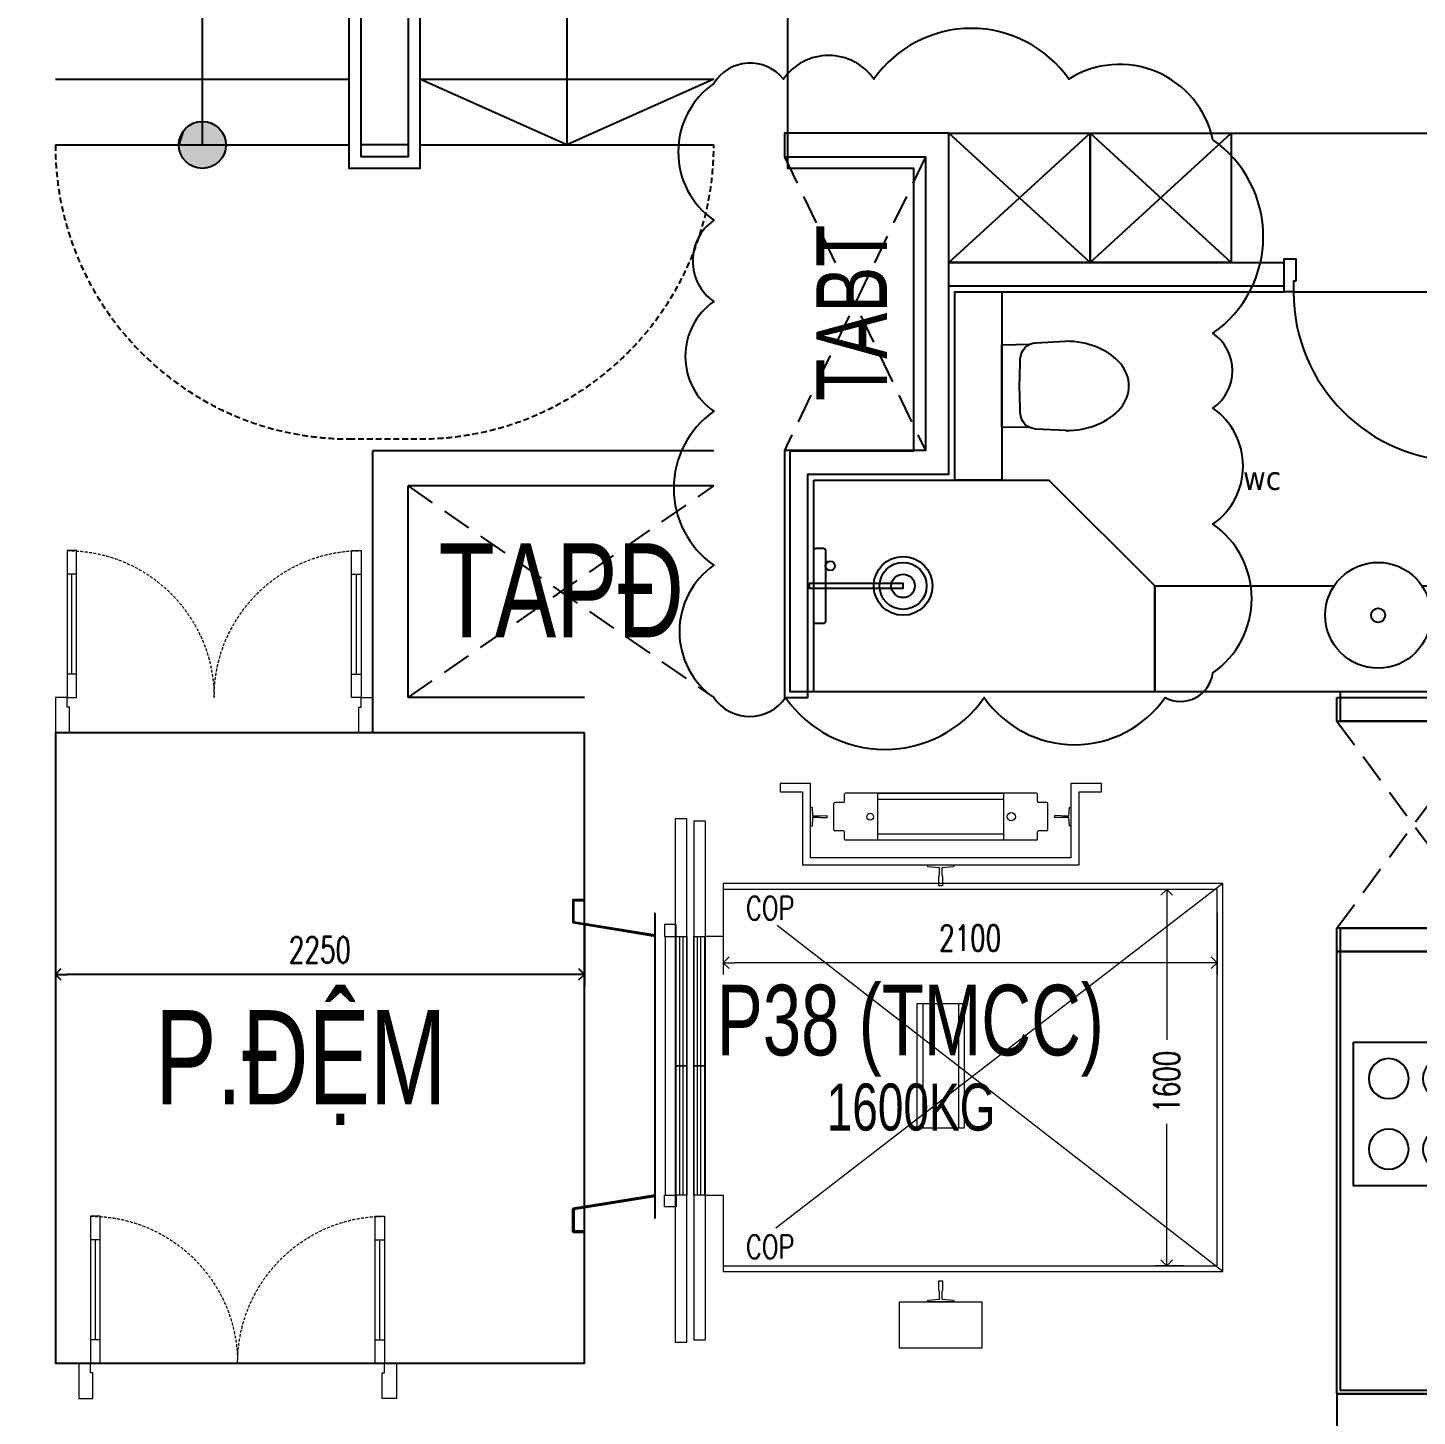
# Model space of a CAD drawing. Header units: millimetres. Extents: x -361699137 to 361252145, y -356478932 to 356523199.
# Drawn here: x 319902 to 325810, y 17546 to 23448 of the extents above; entities that cross this region are included whole.
import ezdxf
from ezdxf.enums import TextEntityAlignment as Align
from ezdxf.xclip import XClip

# ---------------------------------------------------------------- set-up
doc = ezdxf.new("R2010")
doc.units = ezdxf.units.MM
doc.header["$LTSCALE"] = 100
doc.header["$MEASUREMENT"] = 0
doc.header["$XCLIPFRAME"] = 0
for name, pattern in [('ACAD_ISO03W100', [30, 12, -18]), ('HIDDEN', [0.375, 0.25, -0.125]), ('Xref_ST_MBDV Cot vach 30.7.2022$0$ACAD_ISO02W100', [15, 12, -3]), ('Xref_ST_MBDV Cot vach 30.7.2022$0$HIDDEN', [0.375, 0.25, -0.125]), ('Xref_ST_MBDV Cot vach 30.7.2022$0$HIDDEN2', [0.1875, 0.125, -0.0625])]:
    doc.linetypes.add(name, pattern=pattern)
for name, color, linetype in [('1VinaPVC-Text', 9, 'Continuous'), ('A-_SANIEQPT_E-_N', 251, 'Continuous'), ('A-ANNO-ROOM', 50, 'Continuous'), ('IDEA - dim', 251, 'Continuous'), ('KT-Khuat', 9, 'HIDDEN'), ('KT-Net manh', 139, 'Continuous'), ('KT-Tuong', 1, 'Continuous'), ('Xref_ST_MBDV Cot vach 30.7.2022$0$KT-Khuat', 9, 'Xref_ST_MBDV Cot vach 30.7.2022$0$HIDDEN'), ('Xref_ST_MBDV Cot vach 30.7.2022$0$KT-Net manh', 139, 'Continuous'), ('Xref_ST_MBDV Cot vach 30.7.2022$0$KT-Text', 7, 'Continuous'), ('Xref_ST_MBDV Cot vach 30.7.2022$0$KT-Thay', 7, 'Continuous'), ('Xref_ST_MBDV Cot vach 30.7.2022$0$KT-Tuong', 1, 'Continuous')]:
    doc.layers.add(name, color=color, linetype=linetype)
doc.layers.add('dien tich thong thuy', color=3, linetype='Continuous', plot=False)
doc.layers.add('Xref_ST_MBDV Cot vach 30.7.2022$0$CUA', color=37, linetype='Continuous', lineweight=13)
doc.layers.add('Xref_ST_MBDV Cot vach 30.7.2022$0$KT-Noi that', color=36, linetype='Continuous', lineweight=9)
doc.styles.add('220126_HDN_HBA typical plan$0$211210_HDN_HBA_TYPICAL PLAN CORE OPT 1$0$HBA-Text', font='GOTHIC.TTF')
doc.styles.add('Tahoma', font='tahoma.ttf')
doc.styles.add('Xref_ST_MBDV Cot vach 30.7.2022$0$Arial', font='arial.ttf', dxfattribs={"width": 0.7})
doc.styles.add('Xref_ST_MBDV Cot vach 30.7.2022$0$ROMANS', font='ROMANS.SHX')
doc.styles.add('Xref_ST_MBDV Cot vach 30.7.2022$0$xref.N.Cot vach tang N2$0$DIM', font='vnsimli.shx', dxfattribs={"width": 0.7})
doc.dimstyles.new('Xref_ST_MBDV Cot vach 30.7.2022$0$xref.N.Cot vach tang N2$0$CCU 1-100 A1', dxfattribs={"dimscale": 100, "dimtxt": 2.2, "dimasz": 1, "dimexe": 1, "dimexo": 0, "dimgap": 1, "dimtad": 1, "dimdec": 0, "dimdsep": 46, "dimtxsty": 'Xref_ST_MBDV Cot vach 30.7.2022$0$xref.N.Cot vach tang N2$0$DIM', "dimblk1": 'Xref_ST_MBDV Cot vach 30.7.2022$0$xref.N.Cot vach tang N2$0$_ARCHTICK', "dimblk2": 'Xref_ST_MBDV Cot vach 30.7.2022$0$xref.N.Cot vach tang N2$0$_ARCHTICK', "dimsah": 1, "dimcen": 0, "dimdle": 1, "dimclrd": 256, "dimclre": 256, "dimclrt": 31, "dimadec": 0, "dimazin": 0, "dimtfac": 1, "dimtdec": 0, "dimtix": 1, "dimtmove": 2, "dimatfit": 3, "dimldrblk": 'Xref_ST_MBDV Cot vach 30.7.2022$0$xref.N.Cot vach tang N2$0$_ARCHTICK', "dimfxl": 8, "dimtolj": 1, "dimarcsym": 0})

# ---------------------------------------------------------------- blocks, each defined once
blk = doc.blocks.new('A$C1AAC5519')
at = {"layer": 'A-ANNO-ROOM', "insert": (773, 1216.6), "char_height": 600, "attachment_point": 2, "rotation": 50.44883, "style": '220126_HDN_HBA typical plan$0$211210_HDN_HBA_TYPICAL PLAN CORE OPT 1$0$HBA-Text'}
blk.add_mtext_dynamic_manual_height_columns('S.B1.', width=722857412.874, gutter_width=9765.6, heights=[0], dxfattribs=at)
blk = doc.blocks.new('A$C418F5BC8')
at = {"layer": 'A-ANNO-ROOM', "insert": (648.1, 1090.8), "char_height": 600, "attachment_point": 2, "rotation": 50.44883, "style": '220126_HDN_HBA typical plan$0$211210_HDN_HBA_TYPICAL PLAN CORE OPT 1$0$HBA-Text'}
blk.add_mtext_dynamic_manual_height_columns('SL-S', width=722857412.874, gutter_width=9765.6, heights=[0], dxfattribs=at)
blk = doc.blocks.new('A$C2A6C5140')
at = {"layer": 'A-ANNO-ROOM', "insert": (731.4, 1190, 0), "char_height": 600, "attachment_point": 2, "rotation": 50.44883, "style": '220126_HDN_HBA typical plan$0$211210_HDN_HBA_TYPICAL PLAN CORE OPT 1$0$HBA-Text'}
blk.add_mtext_dynamic_manual_height_columns('2-BR', width=722857412.874, gutter_width=9765.6, heights=[0], dxfattribs=at)
blk = doc.blocks.new('A$C5388591E')
at = {"layer": 'A-ANNO-ROOM', "insert": (894.3, 842.2, 0), "char_height": 600, "attachment_point": 2, "rotation": 1.40647, "style": '220126_HDN_HBA typical plan$0$211210_HDN_HBA_TYPICAL PLAN CORE OPT 1$0$HBA-Text'}
blk.add_mtext_dynamic_manual_height_columns('3-BR', width=722857412.874, gutter_width=9765.6, heights=[0], dxfattribs=at)
blk = doc.blocks.new('A$C21AF0CCA')
at = {"layer": 'A-ANNO-ROOM', "insert": (1197.6, 814.7), "char_height": 600, "attachment_point": 2, "rotation": 0.10543, "style": '220126_HDN_HBA typical plan$0$211210_HDN_HBA_TYPICAL PLAN CORE OPT 1$0$HBA-Text'}
blk.add_mtext_dynamic_manual_height_columns('S.B1P.', width=722857412.874, gutter_width=9765.6, heights=[0], dxfattribs=at)
blk = doc.blocks.new('Xref_ST_MBDV Cot vach 30.7.2022$0$xref.N.Cot vach tang N2$0$_Open90')
at = {"color": 0, "linetype": 'ByBlock', "lineweight": -2}
for p, q in [((0, 0), (-1, 0)), ((-0.5, 0.5), (0, 0)), ((0, 0), (-0.5, -0.5))]:
    blk.add_line(p, q, dxfattribs=at)
blk = doc.blocks.new('*D162')
at = {"layer": 'Defpoints', "color": 0, "transparency": 16777216}
for p in [(-424.2, -515), (-353.1, -515, 0), (-353.1, -2115, 0)]:
    blk.add_point(p, dxfattribs=at)
at = {"layer": 'Xref_ST_MBDV Cot vach 30.7.2022$0$KT-Noi that', "color": 5, "transparency": 16777216}
for p, q in [((-353.1, -515), (-474.2, -515)), ((-424.2, -565), (-424.2, -1155)), ((-424.2, -2065), (-424.2, -1511.7)), ((-353.1, -2115), (-474.2, -2115))]:
    blk.add_line(p, q, dxfattribs=at)
at = {"layer": 'Xref_ST_MBDV Cot vach 30.7.2022$0$KT-Noi that', "color": 5, "transparency": 16777216, "xscale": 50, "yscale": 50, "zscale": 50}
for p, rotation in [((-424.2, -515), 90), ((-424.2, -2115), 270)]:
    blk.add_blockref('Xref_ST_MBDV Cot vach 30.7.2022$0$xref.N.Cot vach tang N2$0$_Open90', p, dxfattribs=dict(at, rotation=rotation))
at = {"layer": 'Xref_ST_MBDV Cot vach 30.7.2022$0$KT-Noi that', "color": 5, "transparency": 16777216, "insert": (-424.2, -1333.3), "char_height": 110, "attachment_point": 5, "rotation": 90, "style": 'Xref_ST_MBDV Cot vach 30.7.2022$0$xref.N.Cot vach tang N2$0$DIM'}
blk.add_mtext('\\A1;1600', dxfattribs=at)
blk = doc.blocks.new('Xref_ST_MBDV Cot vach 30.7.2022$0$xref.N.Cot vach tang N2$0$_ARCHTICK')
at = {"color": 0, "linetype": 'ByBlock', "const_width": 0.15}
blk.add_lwpolyline([(-0.5, -0.5), (0.5, 0.5)], dxfattribs=at)
blk = doc.blocks.new('*D163')
at = {"layer": 'Defpoints', "color": 0, "transparency": 16777216}
for p in [(-2310, -615), (-210, -615), (-2310, -826.7)]:
    blk.add_point(p, dxfattribs=at)
at = {"layer": 'Xref_ST_MBDV Cot vach 30.7.2022$0$KT-Noi that', "color": 5, "transparency": 16777216}
for p, q in [((-2310, -615), (-2310, -876.7)), ((-210, -615), (-210, -876.7)), ((-260, -826.7), (-2260, -826.7))]:
    blk.add_line(p, q, dxfattribs=at)
at = {"layer": 'Xref_ST_MBDV Cot vach 30.7.2022$0$KT-Noi that', "color": 5, "transparency": 16777216, "xscale": 50, "yscale": 50, "zscale": 50, "rotation": 180}
blk.add_blockref('Xref_ST_MBDV Cot vach 30.7.2022$0$xref.N.Cot vach tang N2$0$_Open90', (-2310, -826.7), dxfattribs=at)
at = {"layer": 'Xref_ST_MBDV Cot vach 30.7.2022$0$KT-Noi that', "color": 5, "transparency": 16777216, "xscale": 50, "yscale": 50, "zscale": 50}
blk.add_blockref('Xref_ST_MBDV Cot vach 30.7.2022$0$xref.N.Cot vach tang N2$0$_Open90', (-210, -826.7), dxfattribs=at)
at = {"layer": 'Xref_ST_MBDV Cot vach 30.7.2022$0$KT-Noi that', "color": 5, "transparency": 16777216, "insert": (-1260, -721.7), "char_height": 110, "attachment_point": 5, "style": 'Xref_ST_MBDV Cot vach 30.7.2022$0$xref.N.Cot vach tang N2$0$DIM'}
blk.add_mtext('\\A1;2100', dxfattribs=at)
blk = doc.blocks.new('*D518')
at = {"layer": 'Defpoints', "color": 5, "transparency": 16777216}
for p, q in [((320018.9, 19635.4), (320018.9, 19373.7)), ((322268.9, 19635.4), (322268.9, 19373.7)), ((322218.9, 19423.7), (320068.9, 19423.7))]:
    blk.add_line(p, q, dxfattribs=at)
at = {"layer": 'Defpoints', "color": 0, "transparency": 16777216}
for p in [(320018.9, 19635.4), (322268.9, 19635.4), (320018.9, 19423.7)]:
    blk.add_point(p, dxfattribs=at)
at = {"layer": 'Defpoints', "color": 5, "transparency": 16777216, "xscale": 50, "yscale": 50, "zscale": 50, "rotation": 180}
blk.add_blockref('Xref_ST_MBDV Cot vach 30.7.2022$0$xref.N.Cot vach tang N2$0$_Open90', (320018.9, 19423.7), dxfattribs=at)
at = {"layer": 'Defpoints', "color": 5, "transparency": 16777216, "xscale": 50, "yscale": 50, "zscale": 50}
blk.add_blockref('Xref_ST_MBDV Cot vach 30.7.2022$0$xref.N.Cot vach tang N2$0$_Open90', (322268.9, 19423.7), dxfattribs=at)
at = {"layer": 'Defpoints', "color": 5, "transparency": 16777216, "insert": (321143.9, 19528.7), "char_height": 110, "attachment_point": 5, "style": 'Xref_ST_MBDV Cot vach 30.7.2022$0$xref.N.Cot vach tang N2$0$DIM'}
blk.add_mtext('\\A1;2250', dxfattribs=at)
blk = doc.blocks.new('*U164')
for p, q in [((-1260, 525), (-1300, 525)), ((-1280, 100), (-1280, 525)), ((-90, 525), (-50, 525)), ((-70, 100), (-70, 525)), ((-1260, 100), (-1300, 100)), ((-90, 100), (-50, 100))]:
    blk.add_line(p, q)
for points in [[(-1300, 0), (-1260, 0), (-1260, 625), (-1300, 625)], [(-50, 0), (-90, 0), (-90, 625), (-50, 625)], [(-1350, -150), (-1290, -150), (-1290, -40), (-1300, -40), (-1300, 0), (-1350, 0)], [(0, -150), (-60, -150), (-60, -40), (-50, -40), (-50, 0), (0, 0)]]:
    blk.add_lwpolyline(points, close=True)
at = {"linetype": 'Xref_ST_MBDV Cot vach 30.7.2022$0$HIDDEN2'}
for centre, start, end in [((-1300, 0), 0, 89.99996), ((-50, 0), 90.00004, 180)]:
    blk.add_arc(centre, 625, start, end, dxfattribs=at)
blk = doc.blocks.new('220126_HDN_HBA typical plan$0$210902_YS plan 330pm ver13$0$TOTO-WC-CW822J')
at = {"color": 0}
blk.add_lwpolyline([(-177.2, -119.2), (-175, 0), (175, 0), (177.2, -119.2)], dxfattribs=at)
blk.add_lwpolyline([(-190, -270), (-183.4, -144.5, -0.39087), (-115.4, -78.2), (-27.8, -75.8, -0.013886), (27.8, -75.8), (115.4, -78.2, -0.39087), (183.4, -144.5), (190, -270)], format="xyb", dxfattribs=at)
blk.add_ellipse((0, -270), major_axis=(0, -270), ratio=0.703704, start_param=4.712389, end_param=7.853982, dxfattribs=at)
blk = doc.blocks.new('d800')
blk.add_line((760, 70), (40, 70))
for points in [[(40, 790), (40, 70), (85, 70), (85, 790)], [(50, 25), (40, 25), (40, 70), (0, 70), (0, -70), (50, -70)], [(750, 25), (760, 25), (760, 70), (800, 70), (800, -70), (750, -70)]]:
    blk.add_lwpolyline(points, close=True)
blk.add_arc((40, 70), 720, 0, 90)
blk = doc.blocks.new('*U204')
at = {"ltscale": 5}
blk.add_lwpolyline([(305, -530), (305, 0), (-305, 0), (-305, -530)], close=True, dxfattribs=at)
for centre in [(-150, -150), (150, -150), (-150, -380), (150, -380)]:
    blk.add_circle(centre, 85, dxfattribs=at)
blk = doc.blocks.new('25')
at = {"layer": 'IDEA - dim'}
for p, q in [((-224.9, 4855), (-224.9, 4980)), ((0, 3030, 0), (0, 3130, 0)), ((0, 2050), (0, 2150)), ((0, 170), (0, 0))]:
    blk.add_line(p, q, dxfattribs=at)
for points in [[(-1649.9, 4980), (-1649.9, 5530), (-1049.9, 5530), (-1049.9, 4980), (-1649.9, 4980)], [(-1049.9, 4980), (-1049.9, 5530), (-449.9, 5530), (-449.9, 4980), (-1049.9, 4980)], [(-1624.8, 4055), (-1624.8, 4855), (-1424.8, 4855), (-1424.8, 4055)], [(600, 170), (0, 170), (0, 2050), (600, 2050)]]:
    blk.add_lwpolyline(points, close=True, dxfattribs=at)
for points in [[(575.1, 4855), (625.1, 4855), (625, 3155), (-2225, 3155), (-2225, 4055)], [(-1624.9, 4055), (-1624.8, 4855), (-224.9, 4855)]]:
    blk.add_lwpolyline(points, dxfattribs=at)
at = {"layer": 'IDEA - dim', "extrusion": (-3.79852e-15, 2.36519e-08, 1), "elevation": 0}
for points in [[(-2225, 4055), (-1624.9, 4055)], [(362.1, 3605), (625, 3605), (625, 3155), (-775, 3155), (-775, 3605), (-12.1, 3605)]]:
    blk.add_lwpolyline(points, dxfattribs=at)
blk.add_lwpolyline([(-2225, 4055), (-1225, 4055), (-775, 3605), (-775, 3155), (-2225, 3155)], close=True, dxfattribs=at)
at = {"layer": 'IDEA - dim', "elevation": 0}
blk.add_lwpolyline([(-2185, 3445), (-2215, 3445, -0.414214), (-2225, 3455), (-2225, 3755, -0.414214), (-2215, 3765), (-2185, 3765, -0.414214), (-2175, 3755), (-2175, 3455, -0.414214)], format="xyb", close=True, dxfattribs=at)
blk.add_lwpolyline([(-2245, 3615), (-2245, 3595), (-1845, 3595), (-1845, 3615)], close=True, dxfattribs=at)
at = {"layer": 'IDEA - dim'}
for centre, radius in [((-1845, 3605, 0), 125), ((-2155, 3690, 0), 20), ((-1845, 3605, 0), 100), ((175, 3480), 225), ((-1845, 3605, 0), 50), ((175, 3480), 30)]:
    blk.add_circle(centre, radius, dxfattribs=at)
at = {"layer": 'KT-Khuat', "linetype": 'HIDDEN', "ltscale": 5}
for p, q in [((0, 3030, 0), (650, 2150)), ((0, 2150), (650, 3030, 0))]:
    blk.add_line(p, q, dxfattribs=at)
at = {"layer": 'KT-Net manh', "linetype": 'ACAD_ISO03W100', "ltscale": 4}
for p, q in [((-1649.9, 4980), (-1049.9, 5530)), ((-1049.9, 4980), (-1649.9, 5530)), ((-1049.9, 4980), (-449.9, 5530)), ((-449.9, 4980), (-1049.9, 5530)), ((-449.9, 5530), (650.1, 5530))]:
    blk.add_line(p, q, dxfattribs=at)
at = {"layer": 'KT-Tuong'}
for p, q in [((-1649.9, 4980), (-224.9, 4980)), ((-1649.9, 4880), (-224.9, 4880)), ((750, 2050), (0, 2050)), ((0, 170), (2950, 170)), ((2000, 170), (0, 170))]:
    blk.add_line(p, q, dxfattribs=at)
at = {"layer": 'KT-Tuong', "extrusion": (-3.79852e-15, 2.36519e-08, 1), "elevation": 0}
blk.add_lwpolyline([(-1649.9, 5529.8), (-2349.9, 5529.8), (-2349.9, 5429.8), (-1749.9, 5429.8), (-1749.9, 4180), (-2349.9, 4180), (-2349.9, 3129.8), (-2249.9, 3129.8), (-2249.9, 4080), (-1649.9, 4080)], close=True, dxfattribs=at)
at = {"layer": 'KT-Tuong'}
for points in [[(0, 3130), (650, 3130), (650.1, 4880)], [(0, 3030), (650, 3030), (650, 2150), (0, 2150)]]:
    blk.add_lwpolyline(points, dxfattribs=at)
at = {"layer": 'Xref_ST_MBDV Cot vach 30.7.2022$0$KT-Khuat', "linetype": 'Xref_ST_MBDV Cot vach 30.7.2022$0$HIDDEN', "ltscale": 5, "extrusion": (-3.79852e-15, 2.36519e-08, 1)}
for p, q in [((-2349.9, 5429.8, 0), (-1749.9, 4180, 0)), ((-1749.9, 5429.8, 0), (-2349.9, 4180, 0))]:
    blk.add_line(p, q, dxfattribs=at)
at = {"layer": 'A-_SANIEQPT_E-_N', "linetype": 'Continuous', "extrusion": (-1.63368e-23, 3.30872e-24, -1), "zscale": -1, "rotation": 90}
blk.add_blockref('*U204', (-600, 1360), dxfattribs=at)
at = {"layer": 'IDEA - dim'}
for name, p, rotation in [('d800', (575.1, 4925), 180), ('220126_HDN_HBA typical plan$0$210902_YS plan 330pm ver13$0$TOTO-WC-CW822J', (-1424.8, 4455), 90)]:
    blk.add_blockref(name, p, dxfattribs=dict(at, rotation=rotation))
at = {"layer": '1VinaPVC-Text', "style": 'Tahoma'}
blk.add_text('wc', height=100, dxfattribs=at).set_placement((-399.1, 4012.9))
at = {"layer": 'Xref_ST_MBDV Cot vach 30.7.2022$0$KT-Text', "extrusion": (-6.12504e-10, -5.80187e-08, 1), "style": 'Xref_ST_MBDV Cot vach 30.7.2022$0$Arial', "width": 0.7}
blk.add_text('TABT', height=300, rotation=90, dxfattribs=at).set_placement((-1913.8, 4766.1, 0), align=Align.CENTER)
blk = doc.blocks.new('ĂERWER')
at = {"layer": 'Xref_ST_MBDV Cot vach 30.7.2022$0$KT-Text', "extrusion": (-8.16706e-08, 6.125e-10, 1), "style": 'Xref_ST_MBDV Cot vach 30.7.2022$0$Arial', "width": 0.7}
blk.add_text('P38 (TMCC)', height=300, dxfattribs=at).set_placement((-12615.3, 18871.8, 0), align=Align.CENTER)
at = {"layer": 'Xref_ST_MBDV Cot vach 30.7.2022$0$KT-Text', "style": 'Xref_ST_MBDV Cot vach 30.7.2022$0$Arial', "width": 0.7}
blk.add_text('1600KG', height=200, dxfattribs=at).set_placement((-12612.1, 18552, 0), align=Align.CENTER)
blk = doc.blocks.new('*D546')
at = {"layer": 'Defpoints', "color": 5, "transparency": 16777216}
for p, q in [((320018.9, 19635.4), (320018.9, 19373.7)), ((322268.9, 19635.4), (322268.9, 19373.7)), ((322218.9, 19423.7), (320068.9, 19423.7))]:
    blk.add_line(p, q, dxfattribs=at)
at = {"layer": 'Defpoints', "color": 0, "transparency": 16777216}
for p in [(320018.9, 19635.4), (322268.9, 19635.4), (320018.9, 19423.7)]:
    blk.add_point(p, dxfattribs=at)
at = {"layer": 'Defpoints', "color": 5, "transparency": 16777216, "xscale": 50, "yscale": 50, "zscale": 50, "rotation": 180}
blk.add_blockref('Xref_ST_MBDV Cot vach 30.7.2022$0$xref.N.Cot vach tang N2$0$_Open90', (320018.9, 19423.7), dxfattribs=at)
at = {"layer": 'Defpoints', "color": 5, "transparency": 16777216, "xscale": 50, "yscale": 50, "zscale": 50}
blk.add_blockref('Xref_ST_MBDV Cot vach 30.7.2022$0$xref.N.Cot vach tang N2$0$_Open90', (322268.9, 19423.7), dxfattribs=at)
at = {"layer": 'Defpoints', "color": 5, "transparency": 16777216, "insert": (321143.9, 19528.7), "char_height": 110, "attachment_point": 5, "style": 'Xref_ST_MBDV Cot vach 30.7.2022$0$xref.N.Cot vach tang N2$0$DIM'}
blk.add_mtext('\\A1;2250', dxfattribs=at)
blk = doc.blocks.new('Xref_ST_MBDV Cot vach 30.7.2022$0$TMCC')
at = {"layer": 'Xref_ST_MBDV Cot vach 30.7.2022$0$KT-Noi that', "linetype": 'Continuous', "ltscale": 2}
for p, q in [((-1794.2, -141.4, 0), (-1794.2, -110.6, 0)), ((-978.4, -106, 0), (-1789.6, -106, 0)), ((-1652, -306, 0), (-1652, -106, 0)), ((-1652, -106, 0), (-1118, -106, 0)), ((-1118, -106, 0), (-1118, -306, 0)), ((-973.8, -141.4, 0), (-973.8, -110.6, 0)), ((-1938.3, -164.7, 0), (-1932.3, -167.2, 0)), ((-1938.3, -247.2, 0), (-1938.3, -164.7, 0)), ((-1932.3, -167.2, 0), (-1930.1, -202.2, 0)), ((-1839.3, -261.4, 0), (-1839.3, -150.6, 0)), ((-1798.8, -146, 0), (-1834.7, -146, 0)), ((-1652, -281, 0), (-1652, -131, 0)), ((-1652, -131, 0), (-1118, -131, 0)), ((-1118, -131, 0), (-1118, -281, 0)), ((-933.9, -146, 0), (-969.2, -146, 0)), ((-929.3, -261.4, 0), (-929.3, -150.6, 0)), ((-840, -202.2, 0), (-837.8, -167.2, 0)), ((-837.8, -167.2, 0), (-831.8, -164.7, 0)), ((-831.8, -164.7, 0), (-831.8, -247.2, 0)), ((-2515, -215, 0), (-2515, -2440, 0)), ((-2465, -215, 0), (-2515, -215, 0)), ((-2465, -2440, 0), (-2465, -215, 0)), ((-1930.1, -209.7, 0), (-1932.3, -244.7, 0)), ((-1930.1, -202.2, 0), (-1905.4, -202.2, 0)), ((-1905.4, -209.7, 0), (-1930.1, -209.7, 0)), ((-1905.4, -202.2, 0), (-1895.4, -202, 0)), ((-1895.4, -210.5, 0), (-1905.4, -209.7, 0)), ((-1895.4, -202, 0), (-1870, -201.5, 0)), ((-1870, -210.5, 0), (-1895.4, -210.5, 0)), ((-1870, -201.5, 0), (-1870, -210.5, 0)), ((-900, -210.5, 0), (-900, -201.5, 0)), ((-900, -201.5, 0), (-874.6, -201.5, 0)), ((-874.6, -210, 0), (-900, -210.5, 0)), ((-874.6, -201.5, 0), (-864.6, -202.2, 0)), ((-864.6, -209.7, 0), (-874.6, -210, 0)), ((-864.6, -202.2, 0), (-840, -202.2, 0)), ((-840, -209.7, 0), (-864.6, -209.7, 0)), ((-837.8, -244.7, 0), (-840, -209.7, 0)), ((-1932.3, -244.7, 0), (-1938.3, -247.2, 0)), ((-1798.8, -266, 0), (-1834.7, -266, 0)), ((-1794.2, -301.4, 0), (-1794.2, -270.6, 0)), ((-1118, -281, 0), (-1652, -281, 0)), ((-973.8, -301.4, 0), (-973.8, -270.6, 0)), ((-933.9, -266, 0), (-969.2, -266, 0)), ((-831.8, -247.2, 0), (-837.8, -244.7, 0)), ((-978.4, -306, 0), (-1789.6, -306, 0)), ((-1118, -306, 0), (-1652, -306, 0)), ((-1439.5, -419, 0), (-1442, -411, 0)), ((-1442, -411, 0), (-1328, -411, 0)), ((-1328, -411, 0), (-1330.5, -419, 0)), ((-1390, -423, 0), (-1439.5, -419, 0)), ((-1393, -462, 0), (-1390, -452, 0)), ((-1393, -500, 0), (-1393, -462, 0)), ((-1390, -452, 0), (-1390, -423, 0)), ((-1330.5, -419, 0), (-1380, -423, 0)), ((-1380, -423, 0), (-1380, -452, 0)), ((-1380, -452, 0), (-1377, -462, 0)), ((-1377, -462, 0), (-1377, -500, 0)), ((-185, -490, 0), (-2310, -490, 0)), ((-2310, -490, 0), (-2310, -515, 0)), ((-210, -515, 0), (-2310, -515, 0)), ((-2310, -515, 0), (-2310, -715, 0)), ((-1377, -500, 0), (-1393, -500, 0)), ((-210, -2115, 0), (-210, -515, 0)), ((-185, -2140, 0), (-185, -490, 0)), ((-2510, -665, 0), (-2560, -665, 0)), ((-2560, -665, 0), (-2560, -715, 0)), ((-2510, -715, 0), (-2510, -665, 0)), ((-2560, -715, 0), (-2510, -715, 0)), ((-2555, -1815, 0), (-2555, -715, 0)), ((-2310, -715, 0), (-2385, -715, 0)), ((-1485, -1000, 0), (-1285, -1000, 0)), ((-1485, -1530, 0), (-1485, -1000, 0)), ((-1460, -1000, 0), (-1310, -1000, 0)), ((-1460, -1530, 0), (-1460, -1000, 0)), ((-1310, -1000, 0), (-1310, -1530, 0)), ((-1285, -1000, 0), (-1285, -1530, 0)), ((-1285, -1530, 0), (-1485, -1530, 0)), ((-1310, -1530, 0), (-1460, -1530, 0)), ((-2560, -1865, 0), (-2560, -1815, 0)), ((-2560, -1815, 0), (-2510, -1815, 0)), ((-2510, -1815, 0), (-2510, -1865, 0)), ((-2385, -1815, 0), (-2310, -1815, 0)), ((-2310, -1815, 0), (-2310, -2115, 0)), ((-2510, -1865, 0), (-2560, -1865, 0)), ((-2310, -2115, 0), (-210, -2115, 0)), ((-2310, -2115, 0), (-2310, -2140, 0)), ((-2310, -2140, 0), (-185, -2140, 0)), ((-1393, -2218, 0), (-1393, -2180, 0)), ((-1393, -2180, 0), (-1377, -2180, 0)), ((-1377, -2180, 0), (-1377, -2218, 0)), ((-1390, -2228, 0), (-1393, -2218, 0)), ((-1390, -2257, 0), (-1390, -2228, 0)), ((-1377, -2218, 0), (-1380, -2228, 0)), ((-1380, -2228, 0), (-1380, -2257, 0)), ((-1442, -2269, 0), (-1439.5, -2261, 0)), ((-1328, -2269, 0), (-1442, -2269, 0)), ((-1439.5, -2261, 0), (-1390, -2257, 0)), ((-1380, -2257, 0), (-1330.5, -2261, 0)), ((-1330.5, -2261, 0), (-1328, -2269, 0)), ((-2515, -2440, 0), (-2465, -2440, 0))]:
    blk.add_line(p, q, dxfattribs=at)
at = {"layer": 'Xref_ST_MBDV Cot vach 30.7.2022$0$KT-Noi that', "linetype": 'Xref_ST_MBDV Cot vach 30.7.2022$0$ACAD_ISO02W100', "ltscale": 2}
for p, q in [((-185, -490, 0), (-2310, -2127.5, 0)), ((-185, -2140, 0), (-2310, -490, 0))]:
    blk.add_line(p, q, dxfattribs=at)
at = {"layer": 'Xref_ST_MBDV Cot vach 30.7.2022$0$KT-Noi that', "linetype": 'Continuous', "ltscale": 2, "elevation": 0}
for points in [[(-1385, -411), (-796.8, -411), (-796.8, -100), (-701.8, -100), (-701.8, -65), (-831.8, -65), (-831.8, -381), (-1385, -381), (-1938.3, -381), (-1938.3, -65), (-2068.3, -65), (-2068.3, -100), (-1973.3, -100), (-1973.3, -411), (-1385, -411)], [(-2385, -2430), (-2385, -225), (-2435, -225), (-2435, -2430)], [(-2510, -715), (-2465, -715), (-2465, -1265), (-2510, -1265)], [(-2435, -715), (-2390, -715), (-2390, -1265), (-2435, -1265)], [(-2510, -1265), (-2465, -1265), (-2465, -1815), (-2510, -1815)], [(-2435, -1265), (-2390, -1265), (-2390, -1815), (-2435, -1815)], [(-1385, -2269), (-1210, -2269), (-1210, -2465), (-1385, -2465), (-1560, -2465), (-1560, -2269), (-1385, -2269)]]:
    blk.add_lwpolyline(points, close=True, dxfattribs=at)
for points in [[(-2495, -1265), (-2495, -715)], [(-2480, -1265), (-2480, -715)], [(-2420, -1265), (-2420, -715)], [(-2405, -1265), (-2405, -715)], [(-2495, -1815), (-2495, -1265)], [(-2480, -1815), (-2480, -1265)], [(-2420, -1815), (-2420, -1265)], [(-2405, -1815), (-2405, -1265)]]:
    blk.add_lwpolyline(points, dxfattribs=at)
at = {"layer": 'Xref_ST_MBDV Cot vach 30.7.2022$0$KT-Noi that', "linetype": 'Continuous', "ltscale": 2}
for centre, radius in [((-1685, -206, 0), 14.5), ((-1085, -206, 0), 17.5)]:
    blk.add_circle(centre, radius, dxfattribs=at)
for centre, start, end in [((-1789.6, -110.6, 0), 90, 180), ((-978.4, -110.6, 0), 0, 90), ((-1834.7, -150.6, 0), 90, 180), ((-1798.8, -141.4, 0), 270, 0), ((-969.2, -141.4, 0), 180, 270), ((-933.9, -150.6, 0), 0, 90), ((-1834.7, -261.4, 0), 180, 270), ((-1798.8, -270.6, 0), 0, 90), ((-969.2, -270.6, 0), 90, 180), ((-933.9, -261.4, 0), 270, 0), ((-1789.6, -301.4, 0), 180, 270), ((-978.4, -301.4, 0), 270, 0)]:
    blk.add_arc(centre, 4.61, start, end, dxfattribs=at)
at = {"layer": 'Xref_ST_MBDV Cot vach 30.7.2022$0$KT-Noi that', "linetype": 'Continuous', "ltscale": 2, "style": 'Xref_ST_MBDV Cot vach 30.7.2022$0$ROMANS', "width": 0.75}
for p in [(-2110, -595, 0), (-2110, -2035, 0)]:
    blk.add_text('COP', height=100, dxfattribs=at).set_placement(p, align=Align.MIDDLE)
at = {"layer": 'Xref_ST_MBDV Cot vach 30.7.2022$0$KT-Noi that', "color": 5}
dim = blk.add_linear_dim(base=(-424.2, -515, 0), p1=(-353.1, -2115, 0), p2=(-353.1, -515, 0), angle=270, dimstyle='Xref_ST_MBDV Cot vach 30.7.2022$0$xref.N.Cot vach tang N2$0$CCU 1-100 A1', override={"dimscale": 50, "dimblk1": 'Xref_ST_MBDV Cot vach 30.7.2022$0$xref.N.Cot vach tang N2$0$_Open90', "dimblk2": 'Xref_ST_MBDV Cot vach 30.7.2022$0$xref.N.Cot vach tang N2$0$_Open90', "dimclrd": 5, "dimclre": 5, "dimclrt": 5, "dimlwd": 65535, "dimlwe": 65535}, dxfattribs=at)
dim.commit()
dim.dimension.update_dxf_attribs({"geometry": '*D162', "text_midpoint": (-424.2, -1333.3, 0), "dimtype": 128})
dim = blk.add_linear_dim(base=(-2310, -826.7, 0), p1=(-210, -615, 0), p2=(-2310, -615, 0), angle=180, dimstyle='Xref_ST_MBDV Cot vach 30.7.2022$0$xref.N.Cot vach tang N2$0$CCU 1-100 A1', override={"dimscale": 50, "dimblk1": 'Xref_ST_MBDV Cot vach 30.7.2022$0$xref.N.Cot vach tang N2$0$_Open90', "dimblk2": 'Xref_ST_MBDV Cot vach 30.7.2022$0$xref.N.Cot vach tang N2$0$_Open90', "dimclrd": 5, "dimclre": 5, "dimclrt": 5, "dimlwd": 65535, "dimlwe": 65535}, dxfattribs=at)
dim.commit()
dim.dimension.update_dxf_attribs({"geometry": '*D163', "text_midpoint": (-1260, -721.7, 0)})

msp = doc.modelspace()

# ---------------------------------------------------------------- hatches: boundary and pattern name
at = {"layer": 'Xref_ST_MBDV Cot vach 30.7.2022$0$KT-Net manh'}
h = msp.add_hatch(color=256, dxfattribs=at)
edge = h.paths.add_edge_path(flags=0)
edge.add_arc((320643.9, 22950.4), 100, 360, 720)
h = msp.add_hatch(color=256, dxfattribs=at)
edge = h.paths.add_edge_path(flags=0)
edge.add_arc((320643.9, 22950.4), 100, 360, 720)
h = msp.add_hatch(color=256, dxfattribs=at)
edge = h.paths.add_edge_path(flags=0)
edge.add_arc((320643.9, 22950.4), 100, 360, 720)
h = msp.add_hatch(color=256, dxfattribs=at)
edge = h.paths.add_edge_path(flags=0)
edge.add_arc((320643.9, 22950.4), 100, 360, 720)
msp.add_hatch(color=256, dxfattribs=at).paths.add_polyline_path([(320613, 22855.3), (320674.8, 22855.3), (320724.8, 22891.6), (320743.9, 22950.4), (320724.8, 23009.2), (320674.8, 23045.5), (320613, 23045.5), (320563, 23009.2), (320543.9, 22950.4), (320563, 22891.6)], flags=0)
msp.add_hatch(color=256, dxfattribs=at).paths.add_polyline_path([(320613, 22855.3), (320674.8, 22855.3), (320724.8, 22891.6), (320743.9, 22950.4), (320724.8, 23009.2), (320674.8, 23045.5), (320613, 23045.5), (320563, 23009.2), (320543.9, 22950.4), (320563, 22891.6)], flags=0)
msp.add_hatch(color=256, dxfattribs=at).paths.add_polyline_path([(320613, 22855.3), (320674.8, 22855.3), (320724.8, 22891.6), (320743.9, 22950.4), (320724.8, 23009.2), (320674.8, 23045.5), (320613, 23045.5), (320563, 23009.2), (320543.9, 22950.4), (320563, 22891.6)], flags=0)
msp.add_hatch(color=256, dxfattribs=at).paths.add_polyline_path([(320613, 22855.3), (320674.8, 22855.3), (320724.8, 22891.6), (320743.9, 22950.4), (320724.8, 23009.2), (320674.8, 23045.5), (320613, 23045.5), (320563, 23009.2), (320543.9, 22950.4), (320563, 22891.6)], flags=0)

# ---------------------------------------------------------------- linework, layer by layer
at = {"layer": 'Defpoints', "elevation": 0}
msp.add_lwpolyline([(322818.9, 20600.4, 0.520567), (323124, 20600.4, 0.520567), (323969, 20600.4, 0.520567), (324737.6, 20600.4, 0.520567), (324941.5, 20705.4, 0.520567), (324941.5, 21338.2, 0.520567), (324941.5, 21831, 0.520567), (324941.5, 22149.5, 0.520567), (324941.5, 22972, 0.520567), (324328.3, 23230.4, 0.520567), (323499.9, 23230.4, 0.520567), (323114.8, 23230.4, 0.520567), (322818.9, 23211.5, 0.520567), (322818.9, 22629.9, 0.520567), (322818.9, 22284.6, 0.520567), (322818.9, 21818.1, 0.520567), (322818.9, 21163, 0.520567)], format="xyb", close=True, dxfattribs=at)
msp.add_lwpolyline([(322818.9, 20600.4, 0.520567), (323124, 20600.4, 0.520567), (323969, 20600.4, 0.520567), (324737.6, 20600.4, 0.520567), (324941.5, 20705.4, 0.520567), (324941.5, 21338.2, 0.520567), (324941.5, 21831, 0.520567), (324941.5, 22149.5, 0.520567), (324941.5, 22972, 0.520567), (324328.3, 23230.4, 0.520567), (323499.9, 23230.4, 0.520567), (323114.8, 23230.4, 0.520567), (322818.9, 23211.5, 0.520567), (322818.9, 22629.9, 0.520567), (322818.9, 22284.6, 0.520567), (322818.9, 21818.1, 0.520567), (322818.9, 21163, 0.520567)], format="xyb", close=True, dxfattribs=at)
msp.add_lwpolyline([(322268.9, 20450.4), (320018.9, 20450.4), (320018.9, 17770.4), (322268.9, 17770.4)], close=True, dxfattribs=at)
msp.add_lwpolyline([(322268.9, 20450.4), (320018.9, 20450.4), (320018.9, 17770.4), (322268.9, 17770.4)], close=True, dxfattribs=at)
at = {"layer": 'dien tich thong thuy', "elevation": 0}
msp.add_lwpolyline([(333900.3, 18270.6), (332768.8, 18270.6), (332768.8, 17995.6), (330703.8, 17995.6), (330703.8, 17655.4), (328433.8, 17655.4), (325483.9, 17655.4), (325483.8, 19620.4), (326118.8, 19620.4), (326118.8, 20500.4), (325483.9, 20500.4), (325483.9, 20625.4), (323143.8, 20625.4), (323143.8, 21650.4), (323668.8, 21650.4), (323668.9, 22850.4), (323133.9, 22850.4), (323134.3, 26855.4), (326103.3, 26855.5), (326233.8, 26855.4)], dxfattribs=at)
msp.add_lwpolyline([(333900.3, 18270.6), (332768.8, 18270.6), (332768.8, 17995.6), (330703.8, 17995.6), (330703.8, 17655.4), (328433.8, 17655.4), (325483.9, 17655.4), (325483.8, 19620.4), (326118.8, 19620.4), (326118.8, 20500.4), (325483.9, 20500.4), (325483.9, 20625.4), (323143.8, 20625.4), (323143.8, 21650.4), (323668.8, 21650.4), (323668.9, 22850.4), (323133.9, 22850.4), (323134.3, 26855.4), (326103.3, 26855.5), (326233.8, 26855.4)], dxfattribs=at)
at = {"layer": 'Xref_ST_MBDV Cot vach 30.7.2022$0$KT-Khuat', "linetype": 'Xref_ST_MBDV Cot vach 30.7.2022$0$HIDDEN', "ltscale": 5}
for p, q in [((321518.9, 20600.4, 0), (322818.9, 21500.4, 0)), ((321518.9, 21500.4, 0), (322818.9, 20600.4, 0)), ((321518.9, 20600.4, 0), (322818.9, 21500.4, 0)), ((321518.9, 21500.4, 0), (322818.9, 20600.4, 0))]:
    msp.add_line(p, q, dxfattribs=at)
at = {"layer": 'Xref_ST_MBDV Cot vach 30.7.2022$0$KT-Net manh'}
for p, q in [((320563, 23009.2, 0), (320543.9, 22950.4, 0)), ((320563, 23009.2, 0), (320543.9, 22950.4, 0)), ((320563, 23009.2, 0), (320543.9, 22950.4, 0)), ((320563, 23009.2, 0), (320543.9, 22950.4, 0)), ((322218.9, 19742.4, 0), (322218.9, 19642.6, 0)), ((322218.9, 19742.4, 0), (322218.9, 19642.6, 0)), ((322568.9, 18385.4, 0), (322568.9, 19685.4, 0)), ((322568.9, 18385.4, 0), (322568.9, 19685.4, 0)), ((322568.9, 19585.4, 0), (322218.9, 19642.6, 0)), ((322568.9, 19585.4, 0), (322218.9, 19642.6, 0)), ((322568.9, 19590.6, 0), (322223.9, 19646.5, 0)), ((322568.9, 19590.6, 0), (322223.9, 19646.5, 0)), ((322568.9, 18485.4, 0), (322218.9, 18428.2, 0)), ((322568.9, 18485.4, 0), (322218.9, 18428.2, 0)), ((322568.9, 18480.2, 0), (322223.9, 18424.3, 0)), ((322568.9, 18480.2, 0), (322223.9, 18424.3, 0)), ((322218.9, 18328.4, 0), (322218.9, 18428.2, 0)), ((322218.9, 18328.4, 0), (322218.9, 18428.2, 0))]:
    msp.add_line(p, q, dxfattribs=at)
at = {"layer": 'Xref_ST_MBDV Cot vach 30.7.2022$0$KT-Net manh', "elevation": 0}
for points in [[(320643.9, 24701.3), (320643.9, 25350.4), (320643.9, 25450.4), (320643.9, 26025.4), (322193.9, 26025.4), (322193.9, 22950.4)], [(320643.9, 24701.3), (320643.9, 25350.4), (320643.9, 25450.4), (320643.9, 26025.4), (322193.9, 26025.4), (322193.9, 22950.4)], [(320643.9, 22950.4), (320643.9, 24420.4)], [(320643.9, 22950.4), (320643.9, 24420.4)], [(322818.9, 23230.4), (322193.9, 22950.4), (321568.9, 23230.4)], [(322818.9, 23230.4), (322193.9, 22950.4), (321568.9, 23230.4)], [(322218.9, 19742.4), (322268.9, 19742.4)], [(322218.9, 19742.4), (322268.9, 19742.4)], [(322223.9, 19646.5), (322223.9, 19737.4), (322268.9, 19737.4)], [(322223.9, 19646.5), (322223.9, 19737.4), (322268.9, 19737.4)], [(322223.9, 18424.3), (322223.9, 18333.4), (322268.9, 18333.4)], [(322223.9, 18424.3), (322223.9, 18333.4), (322268.9, 18333.4)], [(322218.9, 18328.4), (322268.9, 18328.4)], [(322218.9, 18328.4), (322268.9, 18328.4)]]:
    msp.add_lwpolyline(points, dxfattribs=at)
at = {"layer": 'Xref_ST_MBDV Cot vach 30.7.2022$0$KT-Net manh', "linetype": 'Xref_ST_MBDV Cot vach 30.7.2022$0$HIDDEN', "elevation": 0}
msp.add_lwpolyline([(320018.9, 22950.4, 0.414131), (321268.6, 21700.4), (321569.1, 21700.4, 0.414131), (322818.9, 22950.4, 1.000029)], format="xyb", dxfattribs=at)
msp.add_lwpolyline([(320018.9, 22950.4, 0.414131), (321268.6, 21700.4), (321569.1, 21700.4, 0.414131), (322818.9, 22950.4, 1.000029)], format="xyb", dxfattribs=at)
at = {"layer": 'Xref_ST_MBDV Cot vach 30.7.2022$0$KT-Net manh'}
msp.add_circle((320643.9, 22950.4, 0), 100, dxfattribs=at)
msp.add_circle((320643.9, 22950.4, 0), 100, dxfattribs=at)
msp.add_circle((320643.9, 22950.4, 0), 100, dxfattribs=at)
msp.add_circle((320643.9, 22950.4, 0), 100, dxfattribs=at)
at = {"layer": 'Xref_ST_MBDV Cot vach 30.7.2022$0$KT-Thay', "extrusion": (1.28361e-08, 3.72499e-11, 1)}
for p, q in [((320018.9, 23230.4, 0), (321268.9, 23230.4, 0)), ((320018.9, 23230.4, 0), (321268.9, 23230.4, 0)), ((321568.9, 23230.4, 0), (322818.9, 23230.4, 0)), ((321568.9, 23230.4, 0), (322818.9, 23230.4, 0)), ((320018.9, 22950.4, 0), (321268.9, 22950.4, 0)), ((320018.9, 22950.4, 0), (321268.9, 22950.4, 0)), ((321568.9, 22950.4, 0), (322818.9, 22950.4, 0)), ((321568.9, 22950.4, 0), (322818.9, 22950.4, 0))]:
    msp.add_line(p, q, dxfattribs=at)
at = {"layer": 'Xref_ST_MBDV Cot vach 30.7.2022$0$KT-Thay'}
msp.add_line((321518.9, 22950.4, 0), (321318.9, 22950.4, 0), dxfattribs=at)
msp.add_line((321518.9, 22950.4, 0), (321318.9, 22950.4, 0), dxfattribs=at)
at = {"layer": 'Xref_ST_MBDV Cot vach 30.7.2022$0$KT-Thay', "elevation": 0}
for points in [[(321268.9, 24911.3), (321268.9, 25520.4), (321568.9, 25520.4), (321568.9, 22850.4), (321268.9, 22850.4), (321268.9, 24630.4)], [(321268.9, 24911.3), (321268.9, 25520.4), (321568.9, 25520.4), (321568.9, 22850.4), (321268.9, 22850.4), (321268.9, 24630.4)], [(321318.9, 24922.5), (321318.9, 25470.4), (321518.9, 25470.4), (321518.9, 22900.4), (321318.9, 22900.4), (321318.9, 24641.6)], [(321318.9, 24922.5), (321318.9, 25470.4), (321518.9, 25470.4), (321518.9, 22900.4), (321318.9, 22900.4), (321318.9, 24641.6)]]:
    msp.add_lwpolyline(points, dxfattribs=at)
at = {"layer": 'Xref_ST_MBDV Cot vach 30.7.2022$0$KT-Tuong'}
for p, q in [((322818.9, 21650.4, 0), (321368.9, 21650.4, 0)), ((321368.9, 20450.4, 0), (321368.9, 21650.4, 0)), ((322818.9, 21650.4, 0), (321368.9, 21650.4, 0)), ((321368.9, 20450.4, 0), (321368.9, 21650.4, 0)), ((322818.9, 21500.4, 0), (321518.9, 21500.4, 0)), ((321518.9, 20600.4, 0), (321518.9, 21500.4, 0)), ((322818.9, 21500.4, 0), (321518.9, 21500.4, 0)), ((321518.9, 20600.4, 0), (321518.9, 21500.4, 0)), ((322268.9, 20600.4, 0), (321518.9, 20600.4, 0)), ((322268.9, 20600.4, 0), (321518.9, 20600.4, 0)), ((322268.9, 20450.4, 0), (321368.9, 20450.4, 0)), ((322268.9, 20450.4, 0), (321368.9, 20450.4, 0))]:
    msp.add_line(p, q, dxfattribs=at)

# ---------------------------------------------------------------- block references
at = {"layer": 'A-ANNO-ROOM'}
for p in [(-259643.7, 30107.5, 0), (-265285.3, 28918.9, 0), (-245554.4, 25356.8, 0), (-227992.2, 24030.2, 0), (-256709.5, 21832.9, 0), (-262170.1, 20336.7, 0), (-227340, 20267.8, 0), (-224467.8, 15310.1, 0)]:
    msp.add_blockref('A$C21AF0CCA', p, dxfattribs=at)
at = {"layer": 'dien tich thong thuy'}
for name, p, rotation in [('A$C2A6C5140', (-231902.2, 41866.7, 0), 310.9576437198666), ('A$C2A6C5140', (-223136.1, 38294.9, 0), 310.9576437198666), ('A$C2A6C5140', (-179022.3, 13510.4, 0), 310.9576437198666), ('A$C2A6C5140', (-199561.1, 2743, 0), 310.9576437198666), ('A$C2A6C5140', (-176749.4, 2773.7, 0), 310.9576437198666), ('A$C2A6C5140', (-192735.1, 2545.1, 0), 310.9576437198666), ('A$C418F5BC8', (-243956.4, 39603.9, 0), 309.6632197063607), ('A$C418F5BC8', (-248126.4, 37597.1, 0), 309.6632197063607), ('A$C418F5BC8', (-251890.4, 36548.6, 0), 309.6632197063607), ('A$C418F5BC8', (-255839.4, 34945, 0), 309.6632197063607), ('A$C1AAC5519', (-240877.1, 28052.6, 0), 309.6566028083925), ('A$C1AAC5519', (-219521.6, 27682.2, 0), 309.6566028083925), ('A$C1AAC5519', (-217651.9, 24628, 0), 309.6566028083925), ('A$C1AAC5519', (-267764, 19262.7, 0), 309.6566028083925), ('A$C418F5BC8', (-223053.1, 10712.7, 0), 309.6632197063607), ('A$C1AAC5519', (-213503.8, 3324.6, -0.3), 309.6566028083925), ('A$C1AAC5519', (-207798.7, 3064.6, 0), 309.6566028083925), ('A$C1AAC5519', (-184128.2, 2786.5, 0), 309.6566028083925)]:
    msp.add_blockref(name, p, dxfattribs=dict(at, rotation=rotation))
for p in [(-273086, 28673.9, 0), (-220441.7, 3035.2, 0)]:
    msp.add_blockref('A$C5388591E', p, dxfattribs=at)
at = {"layer": 'IDEA - dim', "extrusion": (3.79852e-15, -2.36519e-08, 1)}
msp.add_blockref('25', (325468.8, 17470.6, 0), dxfattribs=at)
msp.add_blockref('25', (325468.8, 17470.6, 0), dxfattribs=at)
at = {"layer": 'Xref_ST_MBDV Cot vach 30.7.2022$0$CUA', "xscale": -1}
for p in [(320018.9, 20600.4, 0), (320018.9, 20600.4, 0), (320118.9, 17770.4, 0), (320118.9, 17770.4, 0)]:
    msp.add_blockref('*U164', p, dxfattribs=at)
at = {"layer": 'Xref_ST_MBDV Cot vach 30.7.2022$0$KT-Noi that'}
msp.add_blockref('Xref_ST_MBDV Cot vach 30.7.2022$0$TMCC', (325168.9, 20300.4, 0), dxfattribs=at)
msp.add_blockref('Xref_ST_MBDV Cot vach 30.7.2022$0$TMCC', (325168.9, 20300.4, 0), dxfattribs=at)
at = {"layer": 'Xref_ST_MBDV Cot vach 30.7.2022$0$KT-Text'}
ref = msp.add_blockref('ĂERWER', (336269.8, 207.8, 0), dxfattribs=at)
XClip(ref).set_block_clipping_path([(-134885.3939039337, -23347.1456148657), (15494.0954186382, 85174.2458689829)])

# ---------------------------------------------------------------- texts
at = {"layer": 'Xref_ST_MBDV Cot vach 30.7.2022$0$KT-Text', "extrusion": (-8.16706e-08, 6.125e-10, 1), "style": 'Xref_ST_MBDV Cot vach 30.7.2022$0$Arial', "width": 0.7}
for s, p in [('TAPĐ', (322170.5, 20857.1, 0)), ('TAPĐ', (322170.5, 20857.1, 0)), ('P.ĐỆM', (321062.7, 18871.8, 0)), ('P.ĐỆM', (321062.7, 18871.8, 0))]:
    msp.add_text(s, height=400, dxfattribs=at).set_placement(p, align=Align.CENTER)

# ---------------------------------------------------------------- dimensions: what is measured, and where the dimension line sits
at = {"layer": 'Defpoints', "color": 5}
for picture in ['*D518', '*D546']:
    dim = msp.add_linear_dim(base=(320018.9, 19423.7, 0), p1=(322268.9, 19635.4, 0), p2=(320018.9, 19635.4, 0), dimstyle='Xref_ST_MBDV Cot vach 30.7.2022$0$xref.N.Cot vach tang N2$0$CCU 1-100 A1', override={"dimscale": 50, "dimblk1": 'Xref_ST_MBDV Cot vach 30.7.2022$0$xref.N.Cot vach tang N2$0$_Open90', "dimblk2": 'Xref_ST_MBDV Cot vach 30.7.2022$0$xref.N.Cot vach tang N2$0$_Open90', "dimclrd": 5, "dimclre": 5, "dimclrt": 5, "dimlwd": 65535, "dimlwe": 65535}, dxfattribs=at)
    dim.commit()
    dim.dimension.update_dxf_attribs({"geometry": picture, "text_midpoint": (321143.9, 19528.7, 0)})

doc.saveas('drawing.dxf')
